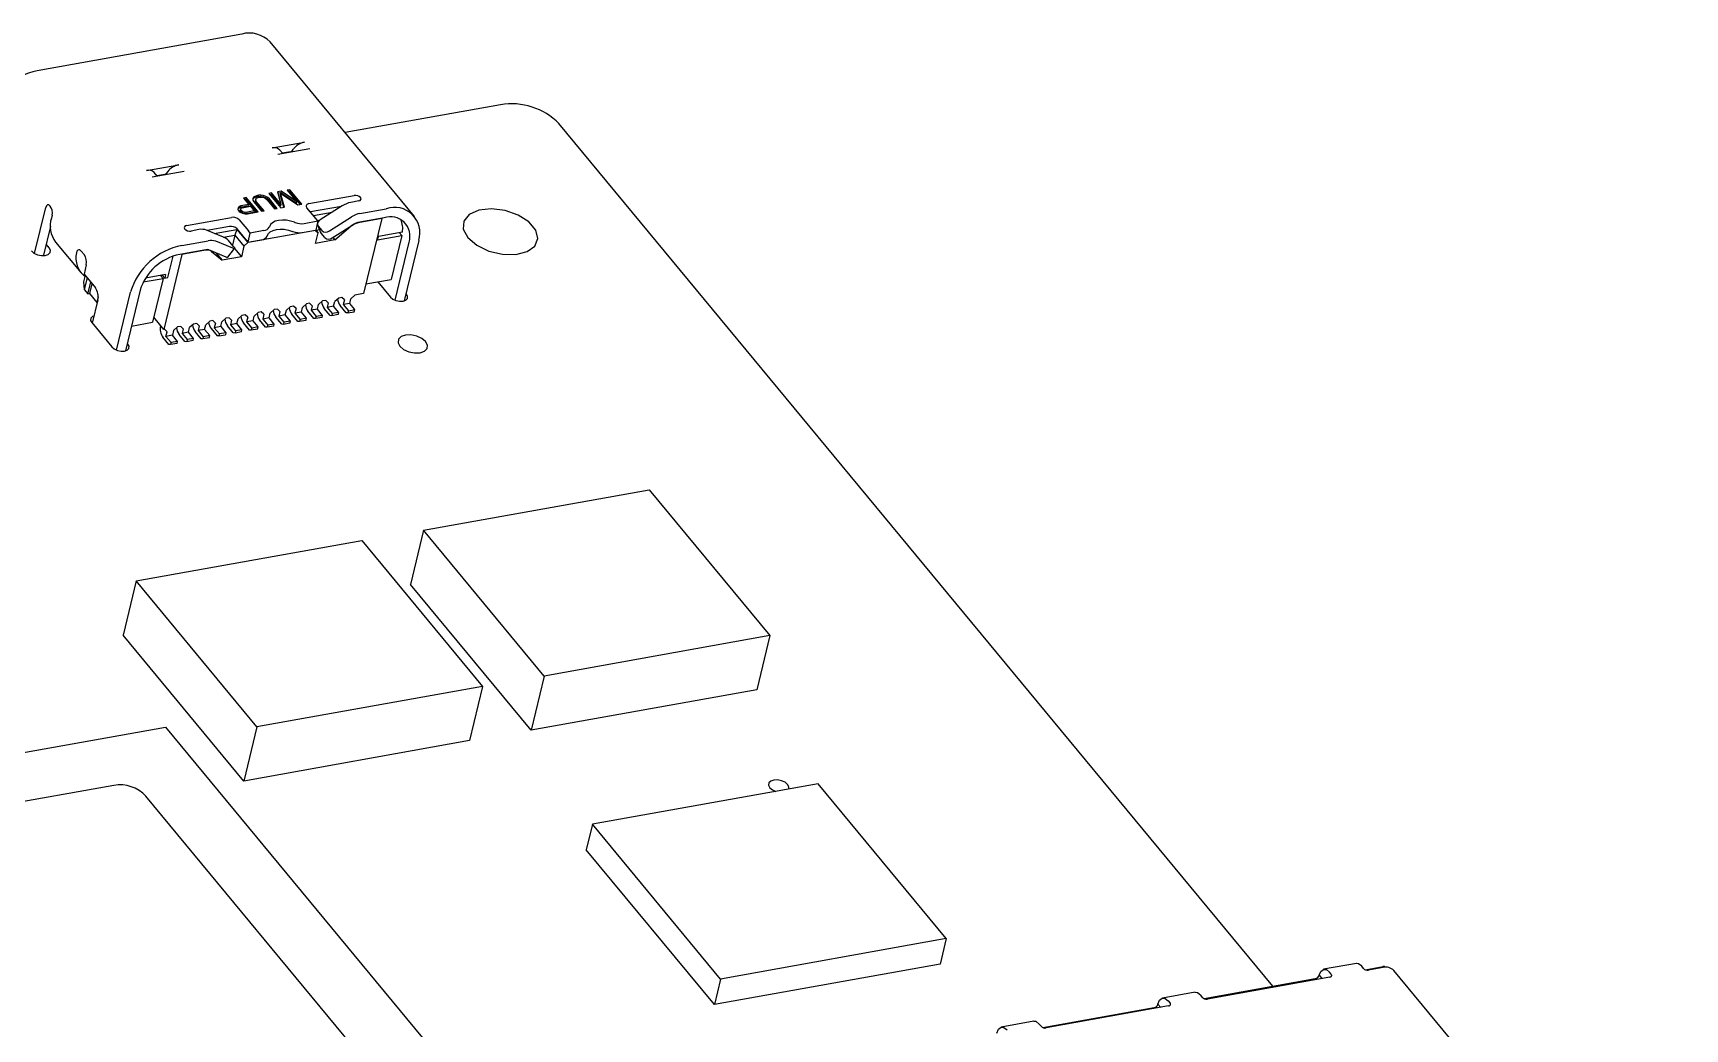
# Model space of a CAD drawing. Header units: millimetres. Extents: x 2 to 1109, y 2 to 430.
# Drawn here: x 290.33 to 334.06, y 199.56 to 225.91 of the extents above; entities that cross this region are included whole.
import ezdxf

# ---------------------------------------------------------------- set-up
doc = ezdxf.new("R2010")
doc.units = ezdxf.units.MM
doc.header["$LTSCALE"] = 0.5
doc.layers.add('几何体', color=7, linetype='Continuous')

msp = doc.modelspace()

# ---------------------------------------------------------------- linework, layer by layer
at = {"layer": '几何体'}
for p, q in [((295.854, 225.883), (290.443, 224.914)), ((300.433, 221.055), (296.605, 225.677)), ((302.708, 224.013), (298.594, 223.276)), ((323.156, 200.687), (304.253, 223.514)), ((296.664, 222.871), (297.515, 223.023)), ((297.66, 222.848), (296.81, 222.695)), ((296.946, 222.72), (296.867, 222.815)), ((297.145, 222.767), (296.938, 222.729)), ((297.187, 222.793), (297.226, 222.842)), ((293.336, 222.274), (294.186, 222.427)), ((294.332, 222.251), (293.481, 222.099)), ((293.617, 222.123), (293.538, 222.219)), ((293.817, 222.17), (293.609, 222.133)), ((293.897, 222.245), (293.858, 222.196)), ((296.897, 221.723), (296.804, 221.707)), ((296.897, 221.723), (296.887, 221.683)), ((297.306, 221.453), (296.897, 221.723)), ((297.128, 221.765), (297.058, 221.752)), ((297.058, 221.752), (297.306, 221.453)), ((297.118, 221.725), (297.086, 221.719)), ((297.128, 221.765), (297.118, 221.725)), ((297.406, 221.378), (297.118, 221.725)), ((297.443, 221.384), (297.128, 221.765)), ((290.373, 220.076), (290.667, 221.295)), ((295.758, 221.287), (295.75, 221.248)), ((295.784, 221.32), (295.758, 221.287)), ((295.784, 221.32), (295.775, 221.28)), ((295.826, 221.298), (295.775, 221.28)), ((295.835, 221.338), (295.784, 221.32)), ((295.835, 221.338), (295.826, 221.298)), ((296.034, 221.335), (295.826, 221.298)), ((296.043, 221.375), (295.835, 221.338)), ((295.836, 221.273), (295.864, 221.287)), ((295.864, 221.287), (296.084, 221.327)), ((295.972, 221.558), (295.903, 221.545)), ((295.903, 221.545), (296.043, 221.375)), ((295.962, 221.518), (295.93, 221.512)), ((295.972, 221.558), (295.962, 221.518)), ((296.25, 221.171), (295.962, 221.518)), ((296.287, 221.177), (295.972, 221.558)), ((296.043, 221.375), (296.034, 221.335)), ((296.084, 221.327), (296.184, 221.205)), ((296.166, 221.564), (296.146, 221.524)), ((296.146, 221.524), (296.15, 221.487)), ((296.156, 221.525), (296.148, 221.507)), ((296.15, 221.487), (296.172, 221.445)), ((296.166, 221.564), (296.156, 221.525)), ((296.189, 221.549), (296.156, 221.525)), ((296.198, 221.589), (296.166, 221.564)), ((296.172, 221.445), (296.379, 221.194)), ((296.198, 221.589), (296.189, 221.549)), ((296.24, 221.567), (296.189, 221.549)), ((296.249, 221.607), (296.198, 221.589)), ((296.226, 221.492), (296.216, 221.452)), ((296.216, 221.452), (296.219, 221.48)), ((296.231, 221.417), (296.216, 221.452)), ((296.229, 221.52), (296.219, 221.48)), ((296.226, 221.492), (296.229, 221.52)), ((296.241, 221.457), (296.226, 221.492)), ((296.229, 221.52), (296.25, 221.542)), ((296.241, 221.457), (296.231, 221.417)), ((296.412, 221.2), (296.231, 221.417)), ((296.249, 221.607), (296.24, 221.567)), ((296.286, 221.576), (296.24, 221.567)), ((296.449, 221.206), (296.241, 221.457)), ((296.296, 221.616), (296.249, 221.607)), ((296.25, 221.542), (296.29, 221.559)), ((296.296, 221.616), (296.286, 221.576)), ((296.351, 221.578), (296.286, 221.576)), ((296.29, 221.559), (296.336, 221.567)), ((296.36, 221.618), (296.296, 221.616)), ((296.336, 221.567), (296.389, 221.567)), ((296.36, 221.618), (296.351, 221.578)), ((296.41, 221.57), (296.351, 221.578)), ((296.42, 221.61), (296.36, 221.618)), ((296.389, 221.567), (296.437, 221.557)), ((296.42, 221.61), (296.41, 221.57)), ((296.483, 221.546), (296.41, 221.57)), ((296.493, 221.586), (296.42, 221.61)), ((296.437, 221.557), (296.48, 221.537)), ((296.48, 221.537), (296.518, 221.507)), ((296.493, 221.586), (296.483, 221.546)), ((296.533, 221.518), (296.483, 221.546)), ((296.543, 221.558), (296.493, 221.586)), ((296.518, 221.507), (296.726, 221.256)), ((296.543, 221.558), (296.533, 221.518)), ((296.578, 221.479), (296.533, 221.518)), ((296.588, 221.519), (296.543, 221.558)), ((296.642, 221.678), (296.573, 221.665)), ((296.573, 221.665), (296.888, 221.285)), ((296.588, 221.519), (296.578, 221.479)), ((296.758, 221.262), (296.578, 221.479)), ((296.796, 221.268), (296.588, 221.519)), ((296.633, 221.638), (296.601, 221.632)), ((296.642, 221.678), (296.633, 221.638)), ((296.881, 221.339), (296.633, 221.638)), ((296.89, 221.378), (296.642, 221.678)), ((296.804, 221.707), (296.89, 221.378)), ((296.887, 221.683), (296.814, 221.67)), ((296.884, 221.675), (296.874, 221.635)), ((296.972, 221.3), (296.874, 221.635)), ((296.89, 221.378), (296.881, 221.339)), ((296.992, 221.304), (296.884, 221.675)), ((296.884, 221.675), (297.339, 221.366)), ((297.297, 221.413), (296.887, 221.683)), ((296.888, 221.285), (296.992, 221.304)), ((297.306, 221.453), (297.297, 221.413)), ((297.339, 221.366), (297.443, 221.384)), ((297.823, 220.996), (297.581, 221.288)), ((297.636, 221.399), (298.831, 221.613)), ((298.496, 221.324), (297.673, 221.177)), ((298.517, 221.338), (297.936, 220.968)), ((298.952, 221.467), (298.743, 221.429)), ((290.837, 221.09), (290.817, 221.01)), ((294.393, 220.818), (295.588, 221.032)), ((295.75, 221.248), (295.759, 221.222)), ((295.775, 221.28), (295.751, 221.25)), ((295.759, 221.222), (295.786, 221.19)), ((295.786, 221.19), (295.817, 221.167)), ((295.789, 220.967), (296.031, 220.675)), ((295.826, 221.253), (295.817, 221.213)), ((295.825, 221.187), (295.817, 221.213)), ((295.817, 221.167), (295.879, 221.141)), ((295.835, 221.226), (295.825, 221.187)), ((295.845, 221.162), (295.825, 221.187)), ((295.826, 221.253), (295.836, 221.273)), ((295.835, 221.226), (295.826, 221.253)), ((295.855, 221.202), (295.835, 221.226)), ((295.855, 221.202), (295.845, 221.162)), ((295.87, 221.145), (295.845, 221.162)), ((295.887, 221.18), (295.855, 221.202)), ((295.887, 221.18), (295.877, 221.142)), ((295.879, 221.141), (295.945, 221.125)), ((295.923, 221.168), (295.887, 221.18)), ((295.923, 221.168), (295.915, 221.133)), ((295.965, 221.166), (295.923, 221.168)), ((295.955, 221.126), (295.939, 221.127)), ((295.945, 221.125), (296.01, 221.128)), ((296.175, 221.166), (295.955, 221.126)), ((295.965, 221.166), (295.955, 221.126)), ((296.184, 221.205), (295.965, 221.166)), ((296.01, 221.128), (296.287, 221.177)), ((296.184, 221.205), (296.175, 221.166)), ((296.379, 221.194), (296.449, 221.206)), ((296.726, 221.256), (296.796, 221.268)), ((297.509, 220.872), (297.872, 220.937)), ((297.754, 221.079), (298.25, 221.168)), ((297.872, 220.937), (297.814, 220.698)), ((297.872, 220.937), (297.823, 220.996)), ((297.858, 220.954), (297.936, 220.968)), ((297.936, 220.968), (297.932, 220.966)), ((298.175, 220.674), (298.759, 221.045)), ((298.253, 220.49), (298.837, 220.861)), ((299.624, 221.023), (298.928, 220.898)), ((299.561, 221), (298.934, 220.888)), ((298.985, 221.137), (299.681, 221.262)), ((299.561, 221), (299.083, 219.017)), ((299.553, 221.01), (299.561, 221)), ((290.789, 220.787), (290.608, 220.036)), ((294.27, 220.292), (294.966, 220.416)), ((294.724, 220.709), (294.514, 220.671)), ((295.372, 220.509), (294.924, 220.694)), ((295.531, 220.793), (294.94, 220.687)), ((295.13, 220.609), (295.728, 220.716)), ((295.372, 220.509), (295.672, 220.563)), ((295.372, 220.509), (295.374, 220.508)), ((295.672, 220.563), (295.609, 220.301)), ((295.728, 220.716), (295.672, 220.563)), ((295.672, 220.563), (295.915, 220.27)), ((295.728, 220.716), (296.019, 220.365)), ((295.974, 220.436), (295.731, 220.728)), ((295.974, 220.436), (296.022, 220.377)), ((297.811, 220.686), (296.019, 220.365)), ((296.022, 220.377), (296.08, 220.616)), ((296.022, 220.377), (296.385, 220.442)), ((296.08, 220.616), (296.031, 220.675)), ((296.443, 220.681), (296.08, 220.616)), ((297.451, 220.633), (297.814, 220.698)), ((297.811, 220.686), (297.803, 220.696)), ((297.81, 220.343), (297.878, 220.622)), ((298.322, 220.435), (297.81, 220.343)), ((297.811, 220.686), (297.878, 220.622)), ((297.814, 220.698), (297.878, 220.622)), ((297.918, 220.699), (297.828, 220.682)), ((297.867, 220.82), (297.945, 220.636)), ((297.88, 220.799), (297.977, 220.682)), ((298.055, 220.498), (297.958, 220.615)), ((298.269, 220.5), (298.322, 220.435)), ((298.322, 220.435), (298.748, 220.796)), ((299.451, 220.434), (300.091, 220.549)), ((299.451, 220.434), (299.474, 220.53)), ((300.11, 220.644), (299.474, 220.53)), ((300.091, 220.549), (299.811, 219.39)), ((300.091, 220.549), (300.025, 220.629)), ((300.541, 220.425), (300.155, 218.824)), ((290.757, 220.229), (290.678, 220.324)), ((290.925, 220.38), (291.604, 219.561)), ((291.608, 220.138), (291.68, 220.05)), ((294.269, 220.052), (293.791, 218.068)), ((293.903, 219.44), (294.04, 220.007)), ((294.908, 220.178), (294.213, 220.053)), ((294.261, 220.062), (294.269, 220.052)), ((294.897, 220.164), (294.269, 220.052)), ((294.989, 220.171), (295.439, 219.985)), ((295.053, 220.133), (295.335, 219.9)), ((295.617, 220.215), (295.167, 220.401)), ((295.173, 220.095), (295.335, 219.9)), ((295.847, 219.991), (295.335, 219.9)), ((295.485, 219.981), (295.663, 220.211)), ((295.641, 220.263), (295.544, 220.38)), ((295.664, 220.213), (295.847, 219.991)), ((295.915, 220.27), (295.847, 219.991)), ((295.915, 220.27), (296.019, 220.365)), ((299.914, 218.841), (300.285, 220.379)), ((291.739, 219.774), (291.68, 219.531)), ((291.705, 219.466), (291.67, 219.323)), ((291.67, 219.323), (291.687, 219.125)), ((291.68, 219.531), (291.983, 219.165)), ((291.762, 219.433), (291.687, 219.125)), ((291.687, 219.125), (291.784, 219.008)), ((291.705, 219.466), (291.711, 219.494)), ((291.784, 219.008), (291.859, 219.316)), ((291.89, 219.277), (291.827, 219.015)), ((293.167, 219.103), (292.781, 217.503)), ((293.25, 219.323), (293.775, 219.417)), ((293.841, 219.52), (293.309, 219.425)), ((293.775, 219.417), (293.496, 218.258)), ((293.775, 219.417), (293.709, 219.497)), ((293.725, 219.478), (293.73, 219.5)), ((293.752, 219.504), (293.818, 219.425)), ((293.841, 219.52), (293.818, 219.425)), ((293.818, 219.425), (293.903, 219.44)), ((299.144, 219.271), (299.811, 219.39)), ((299.458, 219.327), (299.79, 218.925)), ((291.784, 219.008), (291.827, 219.015)), ((291.827, 219.015), (292.021, 218.781)), ((292.049, 218.854), (291.898, 218.229)), ((292.057, 218.933), (292.021, 218.781)), ((292.021, 218.781), (292.032, 218.783)), ((292.54, 217.52), (292.911, 219.057)), ((297.141, 218.669), (297.037, 218.574)), ((297.227, 218.684), (297.141, 218.669)), ((297.293, 218.62), (297.227, 218.684)), ((297.568, 218.745), (297.464, 218.65)), ((297.653, 218.761), (297.568, 218.745)), ((297.72, 218.696), (297.653, 218.761)), ((297.72, 218.696), (297.69, 218.573)), ((297.861, 218.603), (297.89, 218.727)), ((297.995, 218.822), (297.89, 218.727)), ((298.08, 218.837), (297.995, 218.822)), ((298.146, 218.773), (298.08, 218.837)), ((298.146, 218.773), (298.117, 218.649)), ((298.287, 218.68), (298.117, 218.649)), ((298.287, 218.68), (298.317, 218.803)), ((298.423, 218.516), (298.287, 218.68)), ((298.422, 218.898), (298.317, 218.803)), ((298.507, 218.914), (298.422, 218.898)), ((298.62, 218.51), (298.462, 218.7)), ((298.573, 218.849), (298.507, 218.914)), ((298.573, 218.849), (298.543, 218.726)), ((298.714, 218.756), (298.543, 218.726)), ((298.543, 218.726), (298.679, 218.562)), ((298.714, 218.756), (298.744, 218.88)), ((298.85, 218.593), (298.714, 218.756)), ((298.848, 218.975), (298.744, 218.88)), ((299.083, 219.017), (298.848, 218.975)), ((300.217, 219.002), (300.202, 219.019)), ((291.883, 218.247), (292.416, 217.603)), ((292.939, 218.158), (293.496, 218.258)), ((293.791, 218.068), (293.527, 218.388)), ((294.666, 218.225), (294.581, 218.21)), ((294.732, 218.161), (294.666, 218.225)), ((295.008, 218.286), (294.903, 218.191)), ((295.093, 218.302), (295.008, 218.286)), ((295.159, 218.237), (295.093, 218.302)), ((295.159, 218.237), (295.129, 218.114)), ((295.3, 218.145), (295.33, 218.268)), ((295.434, 218.363), (295.33, 218.268)), ((295.52, 218.378), (295.434, 218.363)), ((295.586, 218.314), (295.52, 218.378)), ((295.586, 218.314), (295.556, 218.19)), ((295.727, 218.221), (295.757, 218.344)), ((295.861, 218.439), (295.757, 218.344)), ((295.946, 218.455), (295.861, 218.439)), ((296.059, 218.051), (295.902, 218.242)), ((296.013, 218.39), (295.946, 218.455)), ((296.013, 218.39), (295.983, 218.267)), ((296.154, 218.297), (295.983, 218.267)), ((295.983, 218.267), (296.119, 218.103)), ((296.154, 218.297), (296.183, 218.421)), ((296.289, 218.134), (296.154, 218.297)), ((296.288, 218.516), (296.183, 218.421)), ((296.373, 218.531), (296.288, 218.516)), ((296.486, 218.128), (296.328, 218.318)), ((296.439, 218.467), (296.373, 218.531)), ((296.439, 218.467), (296.41, 218.343)), ((296.58, 218.374), (296.41, 218.343)), ((296.41, 218.343), (296.545, 218.18)), ((296.58, 218.374), (296.61, 218.497)), ((296.716, 218.21), (296.58, 218.374)), ((296.715, 218.592), (296.61, 218.497)), ((296.8, 218.608), (296.715, 218.592)), ((296.913, 218.204), (296.755, 218.395)), ((296.866, 218.543), (296.8, 218.608)), ((296.866, 218.543), (296.836, 218.42)), ((297.007, 218.45), (296.836, 218.42)), ((296.836, 218.42), (296.972, 218.256)), ((296.972, 218.256), (296.959, 218.2)), ((297.129, 218.231), (296.959, 218.2)), ((297.143, 218.287), (296.972, 218.256)), ((297.007, 218.45), (297.037, 218.574)), ((297.143, 218.287), (297.007, 218.45)), ((297.129, 218.231), (297.143, 218.287)), ((297.339, 218.281), (297.182, 218.471)), ((297.293, 218.62), (297.263, 218.496)), ((297.434, 218.527), (297.263, 218.496)), ((297.263, 218.496), (297.399, 218.333)), ((297.385, 218.277), (297.339, 218.281)), ((297.399, 218.333), (297.385, 218.277)), ((297.556, 218.307), (297.385, 218.277)), ((297.569, 218.363), (297.399, 218.333)), ((297.434, 218.527), (297.464, 218.65)), ((297.569, 218.363), (297.434, 218.527)), ((297.556, 218.307), (297.569, 218.363)), ((297.766, 218.357), (297.609, 218.547)), ((297.861, 218.603), (297.69, 218.573)), ((297.69, 218.573), (297.825, 218.409)), ((297.812, 218.353), (297.766, 218.357)), ((297.825, 218.409), (297.812, 218.353)), ((297.983, 218.384), (297.812, 218.353)), ((297.996, 218.44), (297.825, 218.409)), ((297.996, 218.44), (297.861, 218.603)), ((297.983, 218.384), (297.996, 218.44)), ((298.193, 218.434), (298.035, 218.624)), ((298.117, 218.649), (298.252, 218.486)), ((298.239, 218.43), (298.193, 218.434)), ((298.252, 218.486), (298.239, 218.43)), ((298.409, 218.46), (298.239, 218.43)), ((298.423, 218.516), (298.252, 218.486)), ((298.409, 218.46), (298.423, 218.516)), ((298.666, 218.506), (298.62, 218.51)), ((298.679, 218.562), (298.666, 218.506)), ((298.666, 218.506), (298.836, 218.537)), ((298.679, 218.562), (298.85, 218.593)), ((298.836, 218.537), (298.85, 218.593)), ((293.704, 218.163), (293.706, 218.172)), ((293.925, 217.669), (293.768, 217.859)), ((293.813, 218.072), (293.791, 218.068)), ((293.879, 218.008), (293.813, 218.072)), ((293.849, 217.884), (293.879, 218.008)), ((294.02, 217.915), (293.849, 217.884)), ((293.849, 217.884), (293.985, 217.721)), ((294.05, 218.038), (294.02, 217.915)), ((294.156, 217.751), (294.02, 217.915)), ((294.154, 218.133), (294.05, 218.038)), ((294.24, 218.149), (294.154, 218.133)), ((294.352, 217.745), (294.195, 217.936)), ((294.306, 218.084), (294.24, 218.149)), ((294.306, 218.084), (294.276, 217.961)), ((294.447, 217.992), (294.276, 217.961)), ((294.276, 217.961), (294.412, 217.797)), ((294.412, 217.797), (294.398, 217.741)), ((294.582, 217.828), (294.412, 217.797)), ((294.447, 217.992), (294.476, 218.115)), ((294.582, 217.828), (294.447, 217.992)), ((294.581, 218.21), (294.476, 218.115)), ((294.569, 217.772), (294.582, 217.828)), ((294.779, 217.822), (294.621, 218.012)), ((294.732, 218.161), (294.703, 218.037)), ((294.873, 218.068), (294.703, 218.037)), ((294.703, 218.037), (294.838, 217.874)), ((294.825, 217.818), (294.779, 217.822)), ((294.838, 217.874), (294.825, 217.818)), ((294.996, 217.848), (294.825, 217.818)), ((295.009, 217.904), (294.838, 217.874)), ((294.873, 218.068), (294.903, 218.191)), ((295.009, 217.904), (294.873, 218.068)), ((294.996, 217.848), (295.009, 217.904)), ((295.048, 218.089), (295.206, 217.898)), ((295.3, 218.145), (295.129, 218.114)), ((295.129, 218.114), (295.265, 217.95)), ((295.252, 217.894), (295.206, 217.898)), ((295.265, 217.95), (295.252, 217.894)), ((295.252, 217.894), (295.422, 217.925)), ((295.436, 217.981), (295.265, 217.95)), ((295.3, 218.145), (295.436, 217.981)), ((295.436, 217.981), (295.422, 217.925)), ((295.632, 217.975), (295.475, 218.165)), ((295.727, 218.221), (295.556, 218.19)), ((295.556, 218.19), (295.692, 218.027)), ((295.678, 217.971), (295.632, 217.975)), ((295.692, 218.027), (295.678, 217.971)), ((295.849, 218.001), (295.678, 217.971)), ((295.862, 218.057), (295.692, 218.027)), ((295.862, 218.057), (295.727, 218.221)), ((295.849, 218.001), (295.862, 218.057)), ((296.105, 218.047), (296.059, 218.051)), ((296.119, 218.103), (296.105, 218.047)), ((296.276, 218.078), (296.105, 218.047)), ((296.289, 218.134), (296.119, 218.103)), ((296.276, 218.078), (296.289, 218.134)), ((296.532, 218.124), (296.486, 218.128)), ((296.545, 218.18), (296.532, 218.124)), ((296.703, 218.154), (296.532, 218.124)), ((296.716, 218.21), (296.545, 218.18)), ((296.703, 218.154), (296.716, 218.21)), ((296.959, 218.2), (296.913, 218.204)), ((292.843, 217.68), (292.828, 217.698)), ((293.971, 217.665), (293.925, 217.669)), ((293.985, 217.721), (293.971, 217.665)), ((294.142, 217.695), (293.971, 217.665)), ((294.156, 217.751), (293.985, 217.721)), ((294.142, 217.695), (294.156, 217.751)), ((294.398, 217.741), (294.352, 217.745)), ((294.569, 217.772), (294.398, 217.741)), ((300.667, 212.755), (306.642, 213.826)), ((306.642, 213.826), (309.839, 209.964)), ((300.667, 212.755), (300.322, 211.321)), ((303.865, 208.894), (300.667, 212.755)), ((293.059, 211.412), (299.033, 212.483)), ((299.033, 212.483), (302.231, 208.621)), ((293.059, 211.412), (292.713, 209.978)), ((296.256, 207.551), (293.059, 211.412)), ((303.519, 207.46), (300.322, 211.321)), ((295.911, 206.117), (292.713, 209.978)), ((309.839, 209.964), (303.865, 208.894)), ((309.839, 209.964), (309.494, 208.531)), ((302.231, 208.621), (296.256, 207.551)), ((302.231, 208.621), (301.885, 207.188)), ((303.865, 208.894), (303.519, 207.46)), ((309.494, 208.531), (303.519, 207.46)), ((274.205, 204.024), (293.835, 207.543)), ((293.835, 207.543), (303.775, 195.539)), ((296.256, 207.551), (295.911, 206.117)), ((301.885, 207.188), (295.911, 206.117)), ((292.468, 206.002), (278.249, 203.454)), ((311.115, 206.044), (305.14, 204.973)), ((314.506, 201.948), (311.115, 206.044)), ((301.392, 195.968), (293.321, 205.715)), ((305.14, 204.973), (304.977, 204.296)), ((308.532, 200.877), (305.14, 204.973)), ((308.369, 200.201), (304.977, 204.296)), ((314.506, 201.948), (308.532, 200.877)), ((314.506, 201.948), (314.343, 201.271)), ((314.343, 201.271), (308.369, 200.201)), ((325.363, 201.291), (324.496, 201.136)), ((325.552, 201.156), (325.504, 201.215)), ((325.597, 201.125), (326.069, 201.209)), ((326.07, 201.182), (325.686, 201.113)), ((326.13, 201.189), (326.127, 201.193)), ((308.532, 200.877), (308.369, 200.201)), ((321.33, 200.36), (324.276, 200.888)), ((324.662, 200.93), (321.419, 200.348)), ((324.379, 200.978), (324.451, 200.892)), ((324.699, 201.003), (324.65, 201.062)), ((334.063, 191.8), (326.359, 201.103)), ((321.096, 200.526), (320.229, 200.371)), ((320.383, 200.297), (320.431, 200.238)), ((321.236, 200.45), (321.285, 200.391)), ((317.063, 199.595), (320.009, 200.123)), ((320.394, 200.165), (317.151, 199.583)), ((320.112, 200.213), (320.183, 200.127)), ((316.828, 199.761), (315.961, 199.606)), ((317.017, 199.627), (316.969, 199.685))]:
    msp.add_line(p, q, dxfattribs=at)
at = {"layer": '几何体', "flags": 128}
for points in [[(290.837, 221.09), (290.843, 221.152), (290.835, 221.219), (290.815, 221.282), (290.785, 221.332), (290.75, 221.361), (290.716, 221.364), (290.686, 221.341), (290.667, 221.295)], [(297.636, 221.399), (297.613, 221.393), (297.593, 221.384), (297.578, 221.371), (297.567, 221.357), (297.562, 221.341), (297.563, 221.324), (297.569, 221.306), (297.581, 221.288)], [(298.952, 221.467), (298.989, 221.48), (299.01, 221.502), (299.014, 221.53), (298.999, 221.559), (298.967, 221.586), (298.925, 221.605), (298.877, 221.615), (298.831, 221.613)], [(297.254, 220.902), (297.149, 220.936), (297.039, 220.956), (296.931, 220.962), (296.83, 220.952), (296.742, 220.928), (296.669, 220.89), (296.617, 220.841), (296.588, 220.783)], [(301.84, 220.498), (302.075, 220.295), (302.395, 220.14), (302.756, 220.055), (303.11, 220.05), (303.409, 220.126), (303.612, 220.274), (303.693, 220.473), (303.639, 220.696), (303.46, 220.913), (303.177, 221.095), (302.831, 221.217), (302.467, 221.263), (302.135, 221.226), (301.88, 221.112), (301.735, 220.936), (301.722, 220.722), (301.84, 220.498)], [(294.393, 220.818), (294.357, 220.805), (294.336, 220.783), (294.332, 220.755), (294.347, 220.725), (294.378, 220.699), (294.421, 220.679), (294.469, 220.67), (294.514, 220.671)], [(296.53, 220.544), (296.56, 220.602), (296.612, 220.651), (296.684, 220.689), (296.773, 220.713), (296.874, 220.723), (296.981, 220.718), (297.091, 220.697), (297.197, 220.663)], [(297.945, 220.636), (297.946, 220.634), (297.958, 220.615)], [(290.288, 220.145), (290.356, 220.086), (290.45, 220.043), (290.556, 220.022), (290.655, 220.026), (290.735, 220.054), (290.782, 220.103), (290.79, 220.164), (290.757, 220.229)], [(290.604, 220.02), (290.605, 220.025), (290.608, 220.036)], [(291.515, 220.168), (291.49, 220.139), (291.477, 220.096)], [(295.439, 219.985), (295.456, 219.979), (295.47, 219.977), (295.48, 219.978), (295.485, 219.981)], [(295.641, 220.263), (295.653, 220.247), (295.661, 220.233), (295.665, 220.221), (295.664, 220.213), (295.658, 220.208), (295.648, 220.207), (295.634, 220.209), (295.617, 220.215)], [(299.79, 218.925), (299.853, 218.872), (299.939, 218.833), (300.034, 218.814), (300.125, 218.817), (300.197, 218.843), (300.24, 218.887), (300.247, 218.943), (300.217, 219.002)], [(291.945, 218.424), (291.903, 218.406), (291.86, 218.362), (291.853, 218.306), (291.883, 218.247)], [(300.041, 217.622), (300.141, 217.537), (300.278, 217.475), (300.431, 217.444), (300.576, 217.449), (300.692, 217.491), (300.761, 217.561), (300.772, 217.65), (300.724, 217.745), (300.624, 217.83), (300.487, 217.892), (300.334, 217.923), (300.189, 217.917), (300.073, 217.876), (300.004, 217.806), (299.993, 217.716), (300.041, 217.622)], [(292.416, 217.603), (292.479, 217.55), (292.565, 217.511), (292.66, 217.492), (292.751, 217.495), (292.823, 217.521), (292.866, 217.565), (292.873, 217.621), (292.843, 217.68)], [(310.335, 205.904), (310.34, 205.96), (310.307, 206.025), (310.238, 206.083), (310.144, 206.126), (310.039, 206.147), (309.939, 206.143), (309.859, 206.115), (309.812, 206.067), (309.805, 206.005), (309.838, 205.94), (309.838, 205.94)], [(309.838, 205.94), (309.907, 205.882), (309.991, 205.842)], [(325.504, 201.215), (325.424, 201.28), (325.357, 201.286)], [(324.379, 200.977), (324.424, 201.081), (324.491, 201.134), (324.57, 201.127), (324.65, 201.062)], [(324.662, 200.93), (324.678, 200.934), (324.691, 200.94), (324.701, 200.948), (324.708, 200.958), (324.711, 200.968), (324.711, 200.98), (324.707, 200.992), (324.699, 201.003)], [(320.112, 200.212), (320.156, 200.317), (320.223, 200.369), (320.303, 200.362), (320.383, 200.297)], [(321.236, 200.45), (321.156, 200.515), (321.09, 200.521)], [(320.394, 200.165), (320.41, 200.169), (320.423, 200.175), (320.434, 200.183), (320.441, 200.193), (320.444, 200.203), (320.443, 200.215), (320.439, 200.227), (320.431, 200.238)], [(315.845, 199.448), (315.889, 199.552), (315.956, 199.604), (316.035, 199.597), (316.116, 199.532)], [(316.969, 199.685), (316.889, 199.75), (316.822, 199.756)]]:
    msp.add_lwpolyline(points, dxfattribs=at)
at = {"layer": '几何体'}
for centre, radius, start, end in [((296.055, 225.143), 0.767, 44.14, 105.1786), ((290.802, 223.152), 1.798, 101.536, 162.9526), ((303.002, 222.282), 1.756, 44.5566, 99.6499), ((296.717, 222.666), 0.211, 44.8706, 104.4479), ((297.131, 222.836), 0.0711, 282.0859, 322.1442), ((297.619, 222.537), 0.498, 102.0859, 142.1442), ((293.389, 222.07), 0.211, 44.8706, 104.4479), ((293.802, 222.24), 0.0711, 282.0859, 322.1442), ((294.29, 221.94), 0.498, 102.0859, 142.1442), ((298.865, 220.803), 0.638, 101.0176, 123.0669), ((299.9, 220.627), 0.672, 342.5544, 109.0297), ((291.487, 220.801), 0.702, 162.6541, 216.8398), ((295.626, 220.807), 0.228, 44.5566, 99.6499), ((297.438, 221.366), 0.499, 248.3956, 250.2458), ((297.436, 221.345), 0.479, 249.6508, 278.7532), ((297.979, 220.86), 0.116, 113.7058, 211.4042), ((299.015, 220.489), 0.407, 101.5347, 131.1032), ((299.107, 220.511), 0.638, 101.0176, 123.0669), ((298.977, 220.647), 0.255, 101.0176, 123.0669), ((299.792, 220.534), 0.517, 342.5544, 109.0297), ((299.572, 220.738), 0.546, 350.0871, 25.5697), ((294.798, 220.356), 0.361, 69.5059, 101.8765), ((295.04, 220.063), 0.361, 69.5059, 101.8765), ((295.161, 220.048), 0.507, 40.8973, 65.0349), ((295.569, 220.568), 0.228, 44.5566, 99.6499), ((296.372, 220.618), 0.176, 274.2765, 331.8594), ((296.43, 220.857), 0.176, 274.2765, 331.8594), ((296.435, 220.571), 0.0994, 338.8692, 344.2969), ((296.492, 220.81), 0.0994, 338.8692, 344.2969), ((297.381, 221.128), 0.499, 248.3956, 250.2458), ((297.378, 221.106), 0.479, 249.6508, 278.7532), ((298.081, 220.798), 0.156, 228.1351, 307.1487), ((298.159, 220.614), 0.156, 228.1351, 307.1487), ((292.1, 219.965), 0.636, 168.0627, 231.6102), ((291.545, 220.103), 0.0713, 28.9803, 115.3387), ((291.398, 219.846), 0.349, 348.0661, 35.8454), ((294.63, 218.531), 1.798, 101.536, 162.9526), ((294.489, 218.698), 1.383, 101.536, 162.9526), ((294.942, 219.979), 0.19, 54.1529, 103.696), ((294.938, 220.036), 0.144, 69.5059, 101.8765), ((291.665, 218.935), 0.392, 348.0661, 35.8454), ((297.899, 218.762), 0.361, 186.6802, 216.4981), ((298.325, 218.839), 0.361, 186.6802, 216.4981), ((298.752, 218.915), 0.361, 186.6802, 216.4981), ((295.338, 218.303), 0.361, 186.6802, 216.4981), ((295.765, 218.38), 0.361, 186.6802, 216.4981), ((296.192, 218.456), 0.361, 186.6802, 216.4981), ((296.619, 218.533), 0.361, 186.6802, 216.4981), ((297.045, 218.609), 0.361, 186.6802, 216.4981), ((297.472, 218.686), 0.361, 186.6802, 216.4981), ((294.079, 218.084), 0.384, 168.0661, 215.8454), ((294.485, 218.15), 0.361, 186.6802, 216.4981), ((294.912, 218.227), 0.361, 186.6802, 216.4981), ((292.632, 205.081), 0.936, 42.6255, 100.098), ((326.084, 201.152), 0.059, 44.14, 105.1786), ((326.146, 200.891), 0.3, 44.7339, 104.5847), ((324.248, 201.025), 0.14, 281.943, 340.227), ((325.66, 201.263), 0.152, 224.5566, 279.6499), ((321.393, 200.498), 0.152, 224.5566, 279.6499), ((319.98, 200.26), 0.14, 281.943, 340.227), ((317.126, 199.733), 0.152, 224.5566, 279.6499)]:
    msp.add_arc(centre, radius, start, end, dxfattribs=at)

doc.saveas('drawing.dxf')
